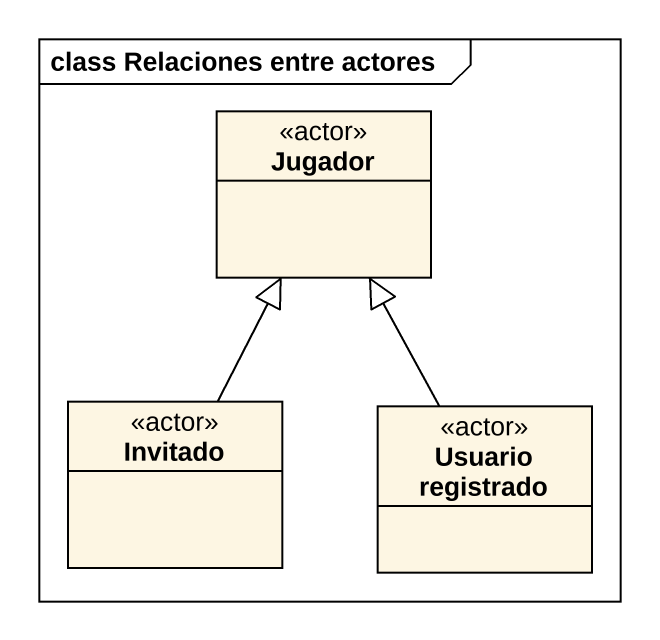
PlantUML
@startuml
mainframe class Relaciones entre actores
hide circle
hide empty members
class Jugador <<actor>>
class Invitado <<actor>>
class "Usuario registrado" as Usuario_registrado <<actor>>
Invitado -up-|> Jugador
Usuario_registrado -up-|> Jugador
@enduml
